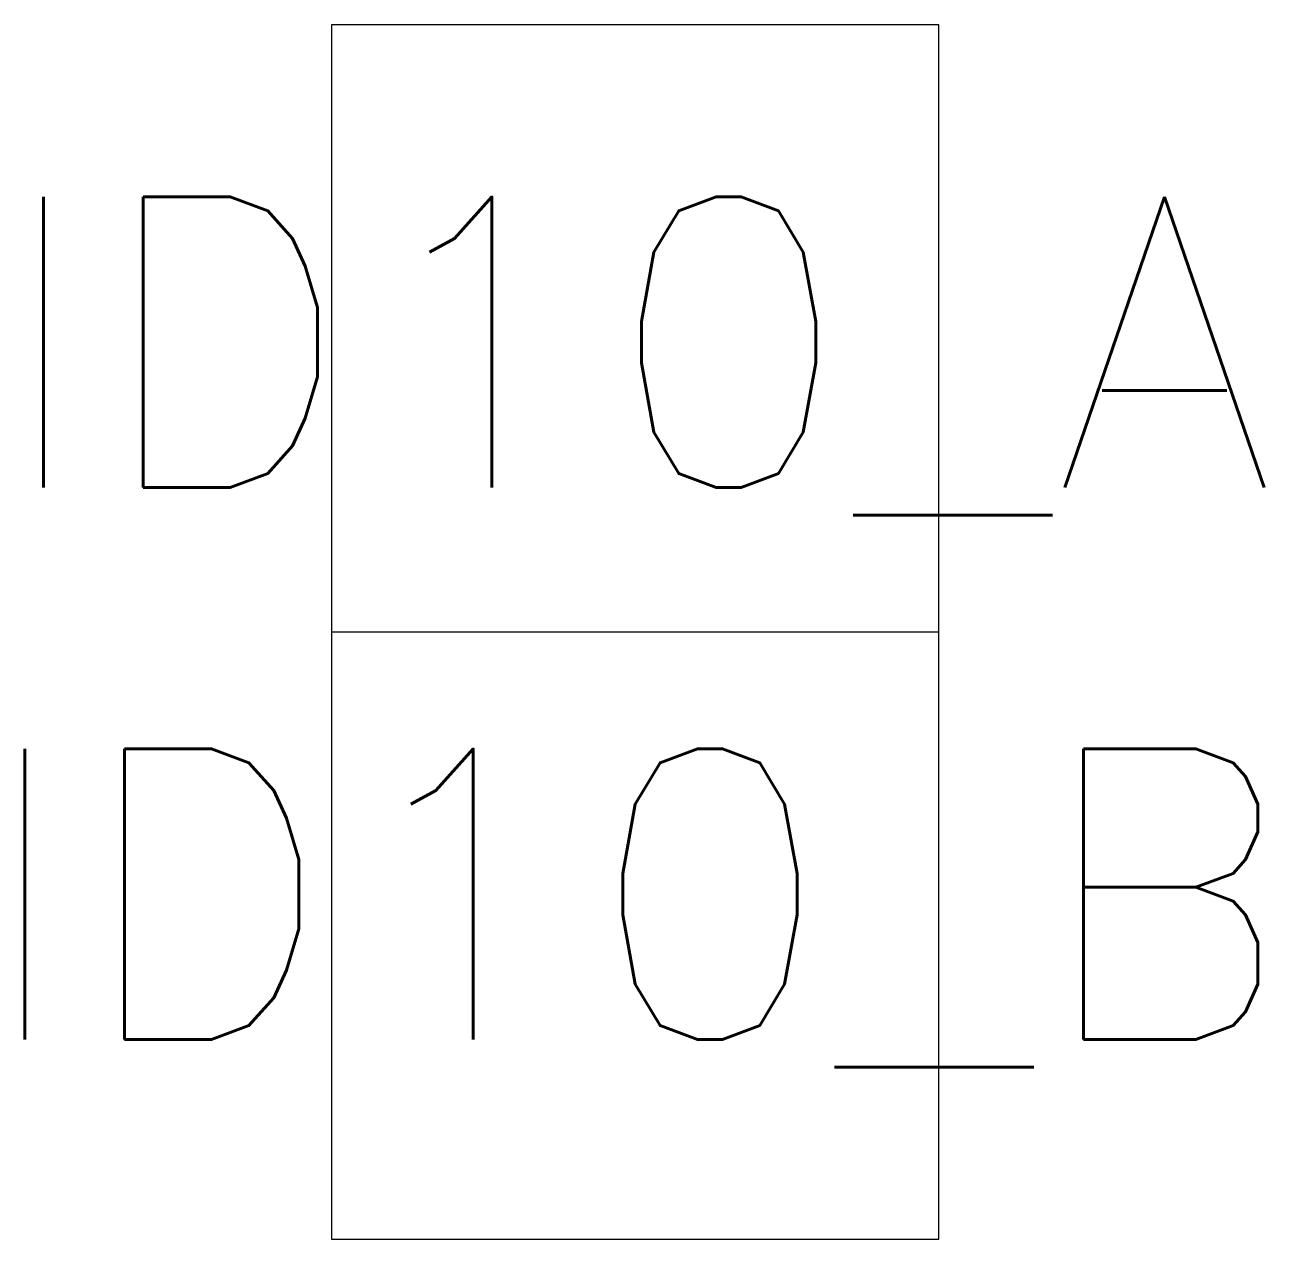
# Model space of a CAD drawing. Header units: millimetres. Extents: x 2.702 to 3.555, y -0.401 to 0.435.
import ezdxf
from ezdxf.enums import TextEntityAlignment as Align

# ---------------------------------------------------------------- set-up
doc = ezdxf.new("R2010")
doc.units = ezdxf.units.MM
doc.header["$LTSCALE"] = 10
doc.styles.add('r80', font='romans.shx')

msp = doc.modelspace()

# ---------------------------------------------------------------- linework, layer by layer
msp.add_line((2.91297, 0.01686), (3.33097, 0.01686))
msp.add_lwpolyline([(2.91297, -0.40114), (3.33097, -0.40114), (3.33097, 0.43486), (2.91297, 0.43486)], close=True)

# ---------------------------------------------------------------- texts
at = {"color": 3, "style": 'r80'}
for tag, p in [('ID10_A', (3.12192, 0.20687)), ('ID10_B', (3.12192, -0.17313))]:
    msp.add_attdef(tag, text='', height=0.2, dxfattribs=at).set_placement(p, align=Align.MIDDLE)

doc.saveas('drawing.dxf')
